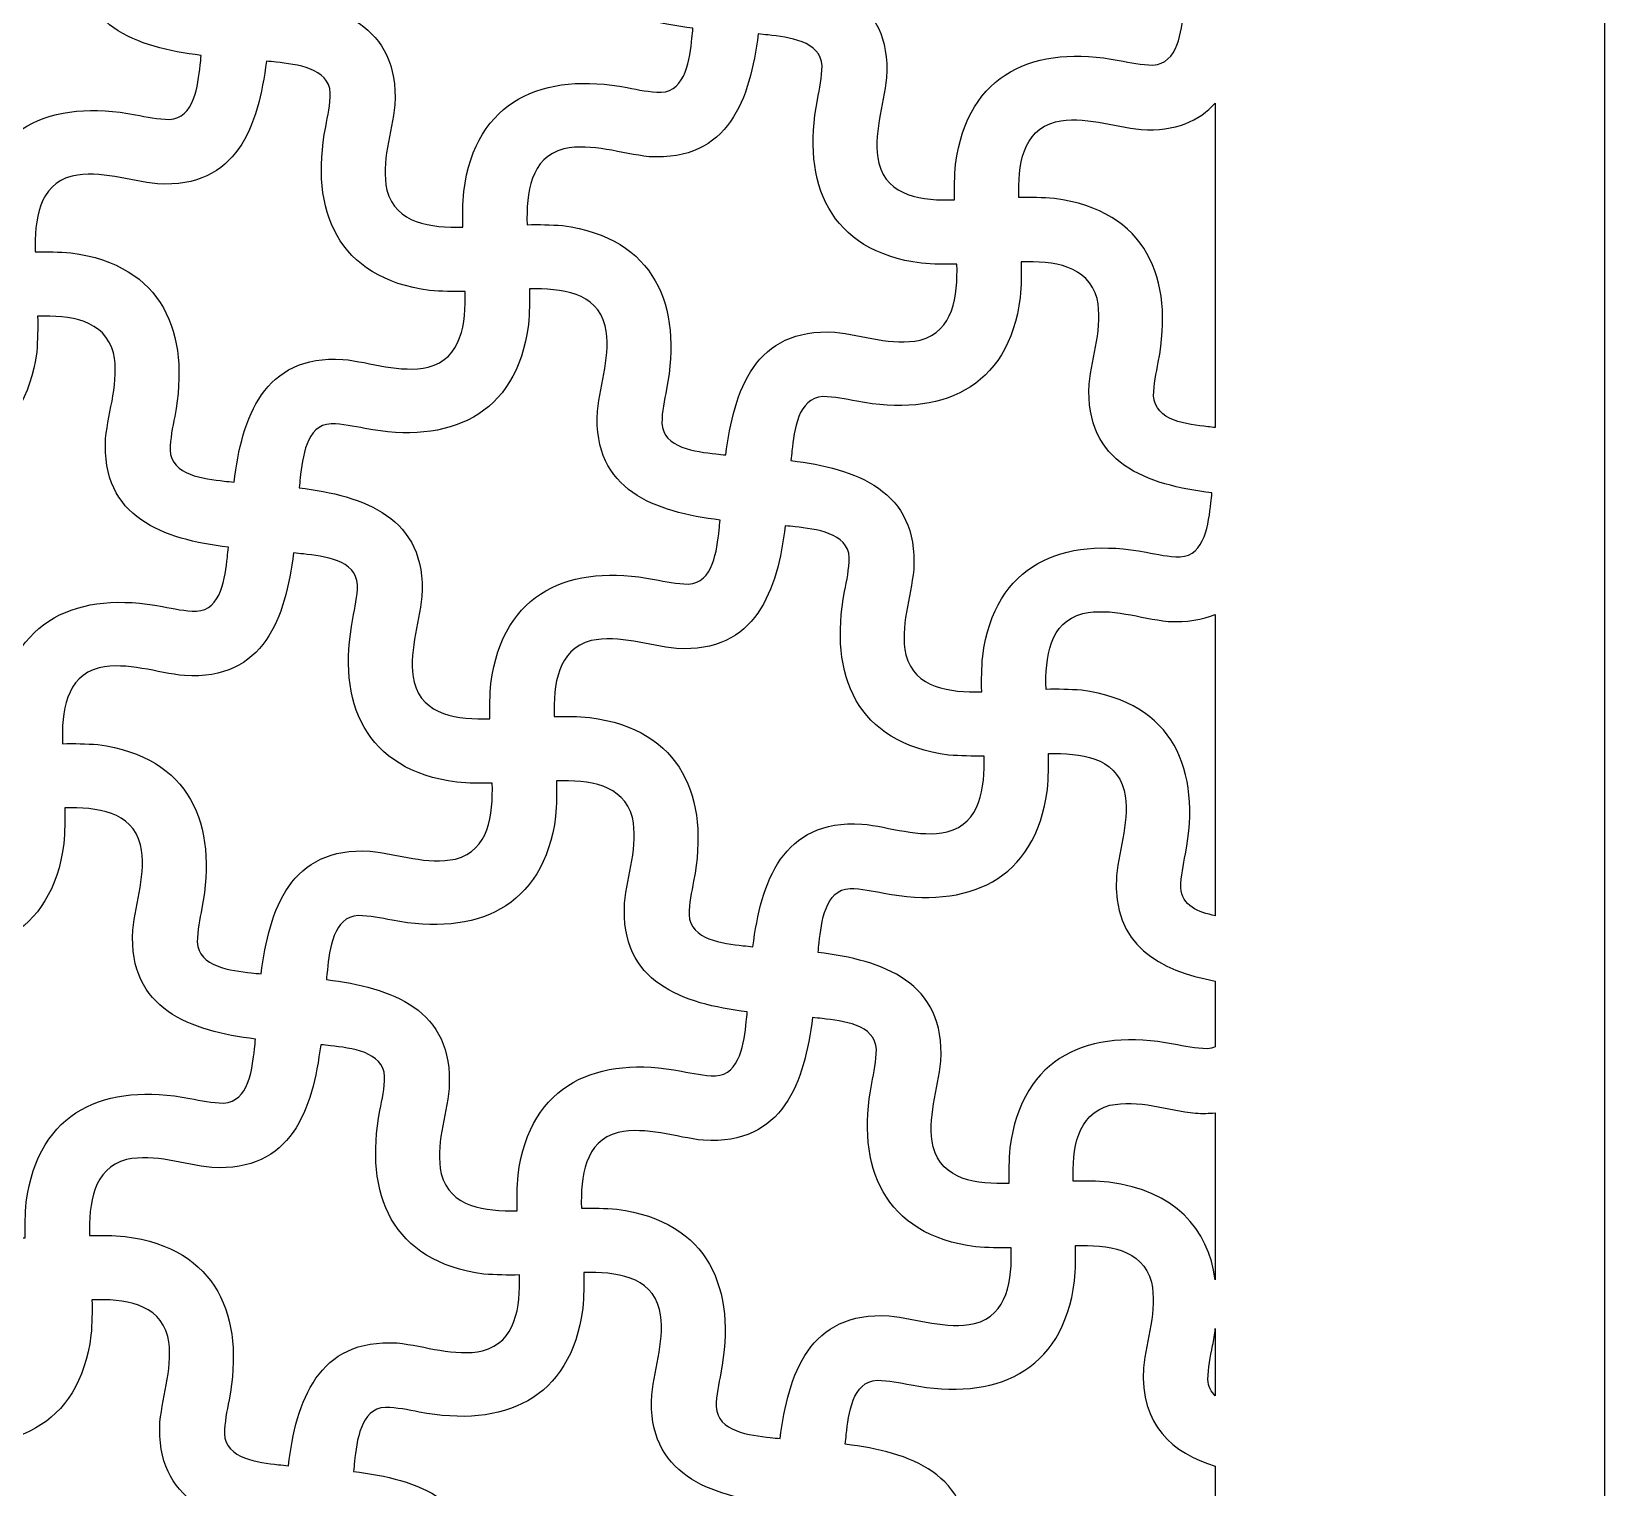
# Model space of a CAD drawing. Header units: centimetres. Extents: x -9.1 to 8.1, y -13.8 to 13.3.
# Drawn here: x -5.282 to -1.698, y -4.064 to -0.747 of the extents above; entities that cross this region are included whole.
import ezdxf

# ---------------------------------------------------------------- set-up
doc = ezdxf.new("R2010")
doc.units = ezdxf.units.CM
doc.header["$MEASUREMENT"] = 0
doc.layers.add('layer 1', color=7, linetype='Continuous')

msp = doc.modelspace()

# ---------------------------------------------------------------- linework, layer by layer
at = {"layer": 'layer 1', "color": 177}
msp.add_open_spline([(-1.69795, 13.32705), (-4.16105, 13.32705), (-6.62414, 13.32705), (-9.08724, 13.32705), (-9.08724, 13.32705), (-9.08724, 5.09483), (-9.08724, -3.13739), (-9.08724, -11.36961), (-9.08724, -11.36961), (-9.08722, -11.36961), (-9.0872, -11.36961), (-9.08718, -11.36961), (-9.08718, -11.36961), (-9.08718, -12.16875), (-9.08718, -12.96789), (-9.08718, -13.76703), (-9.08718, -13.76703), (-8.79982, -13.76703), (-8.51246, -13.76703), (-8.2251, -13.76703), (-8.2251, -13.76703), (-8.2251, -13.64388), (-8.2251, -13.52072), (-8.2251, -13.39756), (-8.2251, -13.39756), (-7.92113, -13.39756), (-7.61716, -13.39756), (-7.3132, -13.39756), (-7.3132, -13.39756), (-7.3132, -13.15691), (-7.3132, -12.91625), (-7.3132, -12.67559), (-7.3132, -12.67559), (-7.19023, -12.67314), (-7.06725, -12.67069), (-6.94428, -12.66823), (-6.94428, -12.66823), (-6.92244, -12.7305), (-6.89383, -12.78451), (-6.84631, -12.83217), (-6.84631, -12.83217), (-6.79979, -12.87884), (-6.75171, -12.90769), (-6.69523, -12.92082), (-6.69523, -12.92082), (-6.62049, -12.9382), (-6.54156, -12.93063), (-6.48156, -12.87829), (-6.48156, -12.87829), (-6.4235, -12.82762), (-6.39, -12.74648), (-6.37796, -12.66908), (-6.37796, -12.66908), (-6.34361, -12.67255), (-6.31439, -12.67175), (-6.28683, -12.6678), (-6.28683, -12.6678), (-6.1493, -12.64812), (-6.08434, -12.5611), (-6.07273, -12.42988), (-6.07273, -12.42988), (-6.06989, -12.39772), (-6.07215, -12.36598), (-6.08236, -12.33803), (-6.08236, -12.33803), (-6.0802, -12.33857), (-6.07804, -12.33911), (-6.07588, -12.33965), (-6.07588, -12.33965), (-6.02735, -12.35643), (-5.97882, -12.37321), (-5.93029, -12.38999), (-5.93029, -12.38999), (-5.90117, -12.68736), (-5.67154, -12.91889), (-5.39256, -12.91889), (-5.39256, -12.91889), (-5.11359, -12.91889), (-4.88395, -12.68736), (-4.85483, -12.38999), (-4.85483, -12.38999), (-4.8063, -12.37321), (-4.75777, -12.35643), (-4.70924, -12.33965), (-4.70924, -12.33965), (-4.70708, -12.33911), (-4.70492, -12.33857), (-4.70276, -12.33803), (-4.70276, -12.33803), (-4.71298, -12.36598), (-4.71524, -12.39772), (-4.71239, -12.42988), (-4.71239, -12.42988), (-4.70078, -12.5611), (-4.63583, -12.64812), (-4.4983, -12.6678), (-4.4983, -12.6678), (-4.47074, -12.67175), (-4.44152, -12.67255), (-4.40717, -12.66908), (-4.40717, -12.66908), (-4.39513, -12.74648), (-4.36163, -12.82762), (-4.30356, -12.87829), (-4.30356, -12.87829), (-4.24356, -12.93063), (-4.16463, -12.9382), (-4.0899, -12.92082), (-4.0899, -12.92082), (-4.03342, -12.90769), (-3.98534, -12.87884), (-3.93881, -12.83217), (-3.93881, -12.83217), (-3.8913, -12.78451), (-3.86269, -12.7305), (-3.84085, -12.66823), (-3.84085, -12.66823), (-3.71787, -12.67069), (-3.5949, -12.67314), (-3.47192, -12.67559), (-3.47192, -12.67559), (-3.47192, -12.91625), (-3.47192, -13.15691), (-3.47192, -13.39756), (-3.47192, -13.39756), (-3.16796, -13.39756), (-2.864, -13.39756), (-2.56003, -13.39756), (-2.56003, -13.39756), (-2.56003, -13.52072), (-2.56003, -13.64388), (-2.56003, -13.76703), (-2.56003, -13.76703), (-2.27267, -13.76703), (-1.98531, -13.76703), (-1.69795, -13.76703), (-1.69795, -13.76703), (-1.69795, -12.96789), (-1.69795, -12.16875), (-1.69795, -11.36961), (-1.69795, -11.36961), (-1.69795, -3.13739), (-1.69795, 5.09483), (-1.69795, 13.32705)], degree=3, knots=[0, 0, 0, 0, 0.027027, 0.027027, 0.027027, 0.027027, 0.0540541, 0.0540541, 0.0540541, 0.0540541, 0.0810811, 0.0810811, 0.0810811, 0.0810811, 0.1081081, 0.1081081, 0.1081081, 0.1081081, 0.1351351, 0.1351351, 0.1351351, 0.1351351, 0.1621622, 0.1621622, 0.1621622, 0.1621622, 0.1891892, 0.1891892, 0.1891892, 0.1891892, 0.2162162, 0.2162162, 0.2162162, 0.2162162, 0.2432432, 0.2432432, 0.2432432, 0.2432432, 0.2702703, 0.2702703, 0.2702703, 0.2702703, 0.2972973, 0.2972973, 0.2972973, 0.2972973, 0.3243243, 0.3243243, 0.3243243, 0.3243243, 0.3513514, 0.3513514, 0.3513514, 0.3513514, 0.3783784, 0.3783784, 0.3783784, 0.3783784, 0.4054054, 0.4054054, 0.4054054, 0.4054054, 0.4324324, 0.4324324, 0.4324324, 0.4324324, 0.4594595, 0.4594595, 0.4594595, 0.4594595, 0.4864865, 0.4864865, 0.4864865, 0.4864865, 0.5135135, 0.5135135, 0.5135135, 0.5135135, 0.5405405, 0.5405405, 0.5405405, 0.5405405, 0.5675676, 0.5675676, 0.5675676, 0.5675676, 0.5945946, 0.5945946, 0.5945946, 0.5945946, 0.6216216, 0.6216216, 0.6216216, 0.6216216, 0.6486486, 0.6486486, 0.6486486, 0.6486486, 0.6756757, 0.6756757, 0.6756757, 0.6756757, 0.7027027, 0.7027027, 0.7027027, 0.7027027, 0.7297297, 0.7297297, 0.7297297, 0.7297297, 0.7567568, 0.7567568, 0.7567568, 0.7567568, 0.7837838, 0.7837838, 0.7837838, 0.7837838, 0.8108108, 0.8108108, 0.8108108, 0.8108108, 0.8378378, 0.8378378, 0.8378378, 0.8378378, 0.8648649, 0.8648649, 0.8648649, 0.8648649, 0.8918919, 0.8918919, 0.8918919, 0.8918919, 0.9189189, 0.9189189, 0.9189189, 0.9189189, 0.9459459, 0.9459459, 0.9459459, 0.9459459, 1, 1, 1, 1], dxfattribs=at)
at = {"layer": 'layer 1', "color": 7}
for points, knots in [([(-3.08876, -0.15121), (-3.01588, -0.14952), (-2.93627, -0.15845), (-2.91599, -0.23506), (-2.91599, -0.23506), (-2.90184, -0.29956), (-2.92738, -0.36548), (-2.93383, -0.42969), (-2.93383, -0.42969), (-2.9447, -0.61102), (-2.80159, -0.65942), (-2.65428, -0.67769), (-2.65428, -0.67769), (-2.65497, -0.68528), (-2.65572, -0.69278), (-2.65655, -0.70017), (-2.65655, -0.70017), (-2.66187, -0.7459), (-2.66964, -0.82075), (-2.72695, -0.82344), (-2.72695, -0.82344), (-2.75299, -0.82314), (-2.77847, -0.81781), (-2.80395, -0.81286), (-2.80395, -0.81286), (-2.99399, -0.77623), (-3.14918, -0.83944), (-3.17658, -1.04961), (-3.17658, -1.04961), (-3.17892, -1.0767), (-3.1792, -1.10362), (-3.17876, -1.13057), (-3.17876, -1.13057), (-3.25164, -1.13226), (-3.33125, -1.12333), (-3.35153, -1.04672), (-3.35153, -1.04672), (-3.36568, -0.98222), (-3.34014, -0.91629), (-3.33369, -0.8521), (-3.33369, -0.8521), (-3.32282, -0.67074), (-3.46593, -0.62236), (-3.61325, -0.60409), (-3.61325, -0.60409), (-3.61255, -0.5965), (-3.6118, -0.589), (-3.61098, -0.58161), (-3.61098, -0.58161), (-3.60565, -0.53589), (-3.59788, -0.46102), (-3.54057, -0.45834), (-3.54057, -0.45834), (-3.51453, -0.45863), (-3.48906, -0.46397), (-3.46357, -0.46891), (-3.46357, -0.46891), (-3.27353, -0.50555), (-3.11834, -0.44233), (-3.09095, -0.23216), (-3.09095, -0.23216), (-3.08861, -0.20507), (-3.08831, -0.17816), (-3.08876, -0.15121)], [0, 0, 0, 0, 0.0588235, 0.0588235, 0.0588235, 0.0588235, 0.1176471, 0.1176471, 0.1176471, 0.1176471, 0.1764706, 0.1764706, 0.1764706, 0.1764706, 0.2352941, 0.2352941, 0.2352941, 0.2352941, 0.2941176, 0.2941176, 0.2941176, 0.2941176, 0.3529412, 0.3529412, 0.3529412, 0.3529412, 0.4117647, 0.4117647, 0.4117647, 0.4117647, 0.4705882, 0.4705882, 0.4705882, 0.4705882, 0.5294118, 0.5294118, 0.5294118, 0.5294118, 0.5882353, 0.5882353, 0.5882353, 0.5882353, 0.6470588, 0.6470588, 0.6470588, 0.6470588, 0.7058824, 0.7058824, 0.7058824, 0.7058824, 0.7647059, 0.7647059, 0.7647059, 0.7647059, 0.8235294, 0.8235294, 0.8235294, 0.8235294, 0.8823529, 0.8823529, 0.8823529, 0.8823529, 1, 1, 1, 1]), ([(-4.29916, -1.19245), (-4.37206, -1.19415), (-4.45166, -1.18521), (-4.47195, -1.10859), (-4.47195, -1.10859), (-4.4861, -1.04409), (-4.46055, -0.97816), (-4.4541, -0.91397), (-4.4541, -0.91397), (-4.44324, -0.73263), (-4.58634, -0.68423), (-4.73367, -0.66596), (-4.73367, -0.66596), (-4.73297, -0.65837), (-4.73222, -0.65087), (-4.7314, -0.64348), (-4.7314, -0.64348), (-4.72607, -0.59776), (-4.71829, -0.5229), (-4.66099, -0.52021), (-4.66099, -0.52021), (-4.63494, -0.5205), (-4.60947, -0.52585), (-4.58399, -0.53079), (-4.58399, -0.53079), (-4.39395, -0.56742), (-4.23876, -0.50422), (-4.21137, -0.29404), (-4.21137, -0.29404), (-4.20903, -0.26696), (-4.20873, -0.24004), (-4.20918, -0.2131), (-4.20918, -0.2131), (-4.13628, -0.21139), (-4.05669, -0.22032), (-4.0364, -0.29693), (-4.0364, -0.29693), (-4.02225, -0.36144), (-4.0478, -0.42737), (-4.05426, -0.49156), (-4.05426, -0.49156), (-4.06512, -0.6729), (-3.92201, -0.7213), (-3.7747, -0.73958), (-3.7747, -0.73958), (-3.77538, -0.74716), (-3.77614, -0.75466), (-3.77696, -0.76205), (-3.77696, -0.76205), (-3.78228, -0.80777), (-3.79006, -0.88264), (-3.84736, -0.88532), (-3.84736, -0.88532), (-3.87341, -0.88503), (-3.89888, -0.87968), (-3.92436, -0.87474), (-3.92436, -0.87474), (-4.11441, -0.83811), (-4.2696, -0.90131), (-4.29698, -1.11149), (-4.29698, -1.11149), (-4.29933, -1.13857), (-4.29961, -1.1655), (-4.29916, -1.19245)], [0, 0, 0, 0, 0.0588235, 0.0588235, 0.0588235, 0.0588235, 0.1176471, 0.1176471, 0.1176471, 0.1176471, 0.1764706, 0.1764706, 0.1764706, 0.1764706, 0.2352941, 0.2352941, 0.2352941, 0.2352941, 0.2941176, 0.2941176, 0.2941176, 0.2941176, 0.3529412, 0.3529412, 0.3529412, 0.3529412, 0.4117647, 0.4117647, 0.4117647, 0.4117647, 0.4705882, 0.4705882, 0.4705882, 0.4705882, 0.5294118, 0.5294118, 0.5294118, 0.5294118, 0.5882353, 0.5882353, 0.5882353, 0.5882353, 0.6470588, 0.6470588, 0.6470588, 0.6470588, 0.7058824, 0.7058824, 0.7058824, 0.7058824, 0.7647059, 0.7647059, 0.7647059, 0.7647059, 0.8235294, 0.8235294, 0.8235294, 0.8235294, 0.8823529, 0.8823529, 0.8823529, 0.8823529, 1, 1, 1, 1]), ([(-5.41958, -1.25432), (-5.49247, -1.25602), (-5.57208, -1.24708), (-5.59237, -1.17047), (-5.59237, -1.17047), (-5.60652, -1.10597), (-5.58097, -1.04003), (-5.57452, -0.97584), (-5.57452, -0.97584), (-5.56365, -0.7945), (-5.70676, -0.74612), (-5.85409, -0.72783), (-5.85409, -0.72783), (-5.85338, -0.72025), (-5.85263, -0.71275), (-5.85181, -0.70536), (-5.85181, -0.70536), (-5.84648, -0.65962), (-5.83871, -0.58478), (-5.78141, -0.58209), (-5.78141, -0.58209), (-5.75536, -0.58239), (-5.72989, -0.58772), (-5.7044, -0.59267), (-5.7044, -0.59267), (-5.51435, -0.6293), (-5.35917, -0.56609), (-5.33178, -0.35592), (-5.33178, -0.35592), (-5.32944, -0.32883), (-5.32914, -0.30192), (-5.32959, -0.27497), (-5.32959, -0.27497), (-5.2567, -0.27327), (-5.17711, -0.2822), (-5.15682, -0.35881), (-5.15682, -0.35881), (-5.14267, -0.42331), (-5.16821, -0.48924), (-5.17466, -0.55343), (-5.17466, -0.55343), (-5.18553, -0.73478), (-5.04243, -0.78317), (-4.8951, -0.80144), (-4.8951, -0.80144), (-4.8958, -0.80904), (-4.89655, -0.81654), (-4.89738, -0.82392), (-4.89738, -0.82392), (-4.9027, -0.86965), (-4.91048, -0.94451), (-4.96778, -0.94719), (-4.96778, -0.94719), (-4.99383, -0.9469), (-5.0193, -0.94156), (-5.04478, -0.93662), (-5.04478, -0.93662), (-5.23482, -0.89999), (-5.39001, -0.96318), (-5.4174, -1.17337), (-5.4174, -1.17337), (-5.41974, -1.20046), (-5.42003, -1.22737), (-5.41958, -1.25432)], [0, 0, 0, 0, 0.0588235, 0.0588235, 0.0588235, 0.0588235, 0.1176471, 0.1176471, 0.1176471, 0.1176471, 0.1764706, 0.1764706, 0.1764706, 0.1764706, 0.2352941, 0.2352941, 0.2352941, 0.2352941, 0.2941176, 0.2941176, 0.2941176, 0.2941176, 0.3529412, 0.3529412, 0.3529412, 0.3529412, 0.4117647, 0.4117647, 0.4117647, 0.4117647, 0.4705882, 0.4705882, 0.4705882, 0.4705882, 0.5294118, 0.5294118, 0.5294118, 0.5294118, 0.5882353, 0.5882353, 0.5882353, 0.5882353, 0.6470588, 0.6470588, 0.6470588, 0.6470588, 0.7058824, 0.7058824, 0.7058824, 0.7058824, 0.7647059, 0.7647059, 0.7647059, 0.7647059, 0.8235294, 0.8235294, 0.8235294, 0.8235294, 0.8823529, 0.8823529, 0.8823529, 0.8823529, 1, 1, 1, 1]), ([(-3.69984, -1.71152), (-3.70742, -1.71083), (-3.71493, -1.71008), (-3.72231, -1.70925), (-3.72231, -1.70925), (-3.76803, -1.70393), (-3.84289, -1.69615), (-3.84559, -1.63885), (-3.84559, -1.63885), (-3.8453, -1.6128), (-3.83995, -1.58733), (-3.835, -1.56185), (-3.835, -1.56185), (-3.79838, -1.37181), (-3.86158, -1.21661), (-4.07175, -1.18923), (-4.07175, -1.18923), (-4.09885, -1.18687), (-4.12576, -1.1866), (-4.1527, -1.18705), (-4.1527, -1.18705), (-4.1544, -1.11415), (-4.14547, -1.03455), (-4.06886, -1.01426), (-4.06886, -1.01426), (-4.00436, -1.0001), (-3.93843, -1.02566), (-3.87424, -1.03211), (-3.87424, -1.03211), (-3.6929, -1.04298), (-3.6445, -0.89987), (-3.62623, -0.75254), (-3.62623, -0.75254), (-3.61864, -0.75324), (-3.61114, -0.75399), (-3.60375, -0.75482), (-3.60375, -0.75482), (-3.55802, -0.76014), (-3.48317, -0.76792), (-3.48047, -0.82522), (-3.48047, -0.82522), (-3.48077, -0.85127), (-3.48611, -0.87674), (-3.49106, -0.90222), (-3.49106, -0.90222), (-3.52769, -1.09227), (-3.46449, -1.24746), (-3.25431, -1.27484), (-3.25431, -1.27484), (-3.22721, -1.27719), (-3.20031, -1.27749), (-3.17335, -1.27704), (-3.17335, -1.27704), (-3.17166, -1.34992), (-3.18059, -1.42952), (-3.2572, -1.44981), (-3.2572, -1.44981), (-3.32171, -1.46396), (-3.38764, -1.43841), (-3.45183, -1.43196), (-3.45183, -1.43196), (-3.63318, -1.42109), (-3.68155, -1.5642), (-3.69984, -1.71152)], [0, 0, 0, 0, 0.0588235, 0.0588235, 0.0588235, 0.0588235, 0.1176471, 0.1176471, 0.1176471, 0.1176471, 0.1764706, 0.1764706, 0.1764706, 0.1764706, 0.2352941, 0.2352941, 0.2352941, 0.2352941, 0.2941176, 0.2941176, 0.2941176, 0.2941176, 0.3529412, 0.3529412, 0.3529412, 0.3529412, 0.4117647, 0.4117647, 0.4117647, 0.4117647, 0.4705882, 0.4705882, 0.4705882, 0.4705882, 0.5294118, 0.5294118, 0.5294118, 0.5294118, 0.5882353, 0.5882353, 0.5882353, 0.5882353, 0.6470588, 0.6470588, 0.6470588, 0.6470588, 0.7058824, 0.7058824, 0.7058824, 0.7058824, 0.7647059, 0.7647059, 0.7647059, 0.7647059, 0.8235294, 0.8235294, 0.8235294, 0.8235294, 0.8823529, 0.8823529, 0.8823529, 0.8823529, 1, 1, 1, 1]), ([(-5.27312, -1.24892), (-5.27482, -1.17603), (-5.26589, -1.09642), (-5.18928, -1.07614), (-5.18928, -1.07614), (-5.12477, -1.06197), (-5.05884, -1.08753), (-4.99464, -1.09399), (-4.99464, -1.09399), (-4.81331, -1.10485), (-4.76491, -0.96174), (-4.74664, -0.81442), (-4.74664, -0.81442), (-4.73906, -0.81512), (-4.73155, -0.81587), (-4.72417, -0.81669), (-4.72417, -0.81669), (-4.67843, -0.82202), (-4.60357, -0.82979), (-4.60088, -0.8871), (-4.60088, -0.8871), (-4.60118, -0.91314), (-4.60653, -0.93861), (-4.61146, -0.9641), (-4.61146, -0.9641), (-4.6481, -1.15415), (-4.5849, -1.30933), (-4.37472, -1.33672), (-4.37472, -1.33672), (-4.34764, -1.33906), (-4.32073, -1.33936), (-4.29377, -1.33891), (-4.29377, -1.33891), (-4.29206, -1.4118), (-4.301, -1.4914), (-4.37762, -1.51168), (-4.37762, -1.51168), (-4.44212, -1.52583), (-4.50804, -1.50029), (-4.57224, -1.49383), (-4.57224, -1.49383), (-4.75358, -1.48297), (-4.80197, -1.62608), (-4.82025, -1.7734), (-4.82025, -1.7734), (-4.82784, -1.7727), (-4.83534, -1.77195), (-4.84273, -1.77112), (-4.84273, -1.77112), (-4.88845, -1.7658), (-4.96331, -1.75803), (-4.966, -1.70072), (-4.966, -1.70072), (-4.96571, -1.67468), (-4.96037, -1.6492), (-4.95542, -1.62372), (-4.95542, -1.62372), (-4.91879, -1.43368), (-4.98199, -1.27849), (-5.19217, -1.2511), (-5.19217, -1.2511), (-5.21926, -1.24876), (-5.24617, -1.24846), (-5.27312, -1.24892)], [0, 0, 0, 0, 0.0588235, 0.0588235, 0.0588235, 0.0588235, 0.1176471, 0.1176471, 0.1176471, 0.1176471, 0.1764706, 0.1764706, 0.1764706, 0.1764706, 0.2352941, 0.2352941, 0.2352941, 0.2352941, 0.2941176, 0.2941176, 0.2941176, 0.2941176, 0.3529412, 0.3529412, 0.3529412, 0.3529412, 0.4117647, 0.4117647, 0.4117647, 0.4117647, 0.4705882, 0.4705882, 0.4705882, 0.4705882, 0.5294118, 0.5294118, 0.5294118, 0.5294118, 0.5882353, 0.5882353, 0.5882353, 0.5882353, 0.6470588, 0.6470588, 0.6470588, 0.6470588, 0.7058824, 0.7058824, 0.7058824, 0.7058824, 0.7647059, 0.7647059, 0.7647059, 0.7647059, 0.8235294, 0.8235294, 0.8235294, 0.8235294, 0.8823529, 0.8823529, 0.8823529, 0.8823529, 1, 1, 1, 1]), ([(-2.58469, -1.64915), (-2.58469, -1.40272), (-2.58469, -1.15631), (-2.58469, -0.90987), (-2.58469, -0.90987), (-2.62171, -0.95075), (-2.67529, -0.97494), (-2.75382, -0.97023), (-2.75382, -0.97023), (-2.81802, -0.96378), (-2.88394, -0.93823), (-2.94845, -0.95238), (-2.94845, -0.95238), (-3.02506, -0.97268), (-3.03399, -1.05228), (-3.0323, -1.12516), (-3.0323, -1.12516), (-3.00535, -1.12471), (-2.97844, -1.125), (-2.95135, -1.12734), (-2.95135, -1.12734), (-2.74116, -1.15474), (-2.67796, -1.30992), (-2.71459, -1.49996), (-2.71459, -1.49996), (-2.71955, -1.52546), (-2.72488, -1.55093), (-2.72518, -1.57697), (-2.72518, -1.57697), (-2.72249, -1.63428), (-2.64763, -1.64205), (-2.6019, -1.64738), (-2.6019, -1.64738), (-2.59623, -1.648), (-2.59049, -1.64859), (-2.58469, -1.64915)], [0, 0, 0, 0, 0.1, 0.1, 0.1, 0.1, 0.2, 0.2, 0.2, 0.2, 0.3, 0.3, 0.3, 0.3, 0.4, 0.4, 0.4, 0.4, 0.5, 0.5, 0.5, 0.5, 0.6, 0.6, 0.6, 0.6, 0.7, 0.7, 0.7, 0.7, 0.8, 0.8, 0.8, 0.8, 1, 1, 1, 1]), ([(-3.02689, -1.27163), (-2.95401, -1.26994), (-2.8744, -1.27886), (-2.85411, -1.35546), (-2.85411, -1.35546), (-2.83996, -1.41998), (-2.86551, -1.4859), (-2.87197, -1.55009), (-2.87197, -1.55009), (-2.88283, -1.73144), (-2.73972, -1.77983), (-2.59239, -1.79811), (-2.59239, -1.79811), (-2.59309, -1.8057), (-2.59385, -1.8132), (-2.59467, -1.82058), (-2.59467, -1.82058), (-2.59999, -1.86631), (-2.60778, -1.94117), (-2.66507, -1.94386), (-2.66507, -1.94386), (-2.69112, -1.94356), (-2.71659, -1.93822), (-2.74207, -1.93328), (-2.74207, -1.93328), (-2.93213, -1.89665), (-3.08731, -1.95985), (-3.1147, -2.17003), (-3.1147, -2.17003), (-3.11704, -2.19713), (-3.11734, -2.22404), (-3.11687, -2.25099), (-3.11687, -2.25099), (-3.18977, -2.25268), (-3.26937, -2.24374), (-3.28966, -2.16714), (-3.28966, -2.16714), (-3.30381, -2.10263), (-3.27826, -2.0367), (-3.2718, -1.97251), (-3.2718, -1.97251), (-3.26095, -1.79116), (-3.40405, -1.74277), (-3.55138, -1.72449), (-3.55138, -1.72449), (-3.55068, -1.7169), (-3.54993, -1.70941), (-3.5491, -1.70202), (-3.5491, -1.70202), (-3.54378, -1.65631), (-3.536, -1.58145), (-3.4787, -1.57874), (-3.4787, -1.57874), (-3.45265, -1.57904), (-3.42717, -1.58439), (-3.4017, -1.58933), (-3.4017, -1.58933), (-3.21164, -1.62596), (-3.05647, -1.56276), (-3.02908, -1.35257), (-3.02908, -1.35257), (-3.02674, -1.32549), (-3.02644, -1.29857), (-3.02689, -1.27163)], [0, 0, 0, 0, 0.0588235, 0.0588235, 0.0588235, 0.0588235, 0.1176471, 0.1176471, 0.1176471, 0.1176471, 0.1764706, 0.1764706, 0.1764706, 0.1764706, 0.2352941, 0.2352941, 0.2352941, 0.2352941, 0.2941176, 0.2941176, 0.2941176, 0.2941176, 0.3529412, 0.3529412, 0.3529412, 0.3529412, 0.4117647, 0.4117647, 0.4117647, 0.4117647, 0.4705882, 0.4705882, 0.4705882, 0.4705882, 0.5294118, 0.5294118, 0.5294118, 0.5294118, 0.5882353, 0.5882353, 0.5882353, 0.5882353, 0.6470588, 0.6470588, 0.6470588, 0.6470588, 0.7058824, 0.7058824, 0.7058824, 0.7058824, 0.7647059, 0.7647059, 0.7647059, 0.7647059, 0.8235294, 0.8235294, 0.8235294, 0.8235294, 0.8823529, 0.8823529, 0.8823529, 0.8823529, 1, 1, 1, 1]), ([(-4.1473, -1.33351), (-4.07441, -1.33181), (-3.99482, -1.34074), (-3.97453, -1.41735), (-3.97453, -1.41735), (-3.96038, -1.48185), (-3.98591, -1.54778), (-3.99239, -1.61198), (-3.99239, -1.61198), (-4.00324, -1.79331), (-3.86014, -1.8417), (-3.71281, -1.85998), (-3.71281, -1.85998), (-3.71351, -1.86757), (-3.71426, -1.87507), (-3.71509, -1.88246), (-3.71509, -1.88246), (-3.72041, -1.92819), (-3.72819, -2.00304), (-3.78549, -2.00573), (-3.78549, -2.00573), (-3.81154, -2.00543), (-3.83701, -2.0001), (-3.86249, -1.99515), (-3.86249, -1.99515), (-4.05253, -1.95852), (-4.20772, -2.02173), (-4.23511, -2.2319), (-4.23511, -2.2319), (-4.23745, -2.25899), (-4.23774, -2.2859), (-4.23729, -2.31286), (-4.23729, -2.31286), (-4.31018, -2.31455), (-4.38979, -2.30562), (-4.41008, -2.22901), (-4.41008, -2.22901), (-4.42423, -2.16451), (-4.39868, -2.09859), (-4.39222, -2.03439), (-4.39222, -2.03439), (-4.38136, -1.85303), (-4.52447, -1.80465), (-4.6718, -1.78638), (-4.6718, -1.78638), (-4.6711, -1.77879), (-4.67034, -1.77129), (-4.66952, -1.7639), (-4.66952, -1.7639), (-4.6642, -1.71817), (-4.65642, -1.64331), (-4.59912, -1.64063), (-4.59912, -1.64063), (-4.57307, -1.64091), (-4.5476, -1.64626), (-4.52211, -1.6512), (-4.52211, -1.6512), (-4.33207, -1.68784), (-4.17688, -1.62464), (-4.14949, -1.41446), (-4.14949, -1.41446), (-4.14715, -1.38736), (-4.14685, -1.36046), (-4.1473, -1.33351)], [0, 0, 0, 0, 0.0588235, 0.0588235, 0.0588235, 0.0588235, 0.1176471, 0.1176471, 0.1176471, 0.1176471, 0.1764706, 0.1764706, 0.1764706, 0.1764706, 0.2352941, 0.2352941, 0.2352941, 0.2352941, 0.2941176, 0.2941176, 0.2941176, 0.2941176, 0.3529412, 0.3529412, 0.3529412, 0.3529412, 0.4117647, 0.4117647, 0.4117647, 0.4117647, 0.4705882, 0.4705882, 0.4705882, 0.4705882, 0.5294118, 0.5294118, 0.5294118, 0.5294118, 0.5882353, 0.5882353, 0.5882353, 0.5882353, 0.6470588, 0.6470588, 0.6470588, 0.6470588, 0.7058824, 0.7058824, 0.7058824, 0.7058824, 0.7647059, 0.7647059, 0.7647059, 0.7647059, 0.8235294, 0.8235294, 0.8235294, 0.8235294, 0.8823529, 0.8823529, 0.8823529, 0.8823529, 1, 1, 1, 1]), ([(-5.35771, -2.37474), (-5.4306, -2.37644), (-5.5102, -2.3675), (-5.53049, -2.29088), (-5.53049, -2.29088), (-5.54464, -2.22638), (-5.5191, -2.16045), (-5.51263, -2.09626), (-5.51263, -2.09626), (-5.50178, -1.91492), (-5.64488, -1.86652), (-5.79221, -1.84825), (-5.79221, -1.84825), (-5.79151, -1.84066), (-5.79076, -1.83316), (-5.78993, -1.82577), (-5.78993, -1.82577), (-5.78461, -1.78005), (-5.77682, -1.70519), (-5.71953, -1.7025), (-5.71953, -1.7025), (-5.69348, -1.7028), (-5.66801, -1.70814), (-5.64253, -1.71308), (-5.64253, -1.71308), (-5.45248, -1.74971), (-5.2973, -1.68651), (-5.26991, -1.47633), (-5.26991, -1.47633), (-5.26756, -1.44925), (-5.26727, -1.42233), (-5.26772, -1.39537), (-5.26772, -1.39537), (-5.19483, -1.39367), (-5.11523, -1.40261), (-5.09495, -1.47922), (-5.09495, -1.47922), (-5.08079, -1.54373), (-5.10634, -1.60965), (-5.11279, -1.67385), (-5.11279, -1.67385), (-5.12366, -1.8552), (-4.98055, -1.90359), (-4.83322, -1.92187), (-4.83322, -1.92187), (-4.83393, -1.92945), (-4.83468, -1.93695), (-4.8355, -1.94434), (-4.8355, -1.94434), (-4.84083, -1.99007), (-4.8486, -2.06492), (-4.90591, -2.06761), (-4.90591, -2.06761), (-4.93195, -2.06732), (-4.95742, -2.06197), (-4.98291, -2.05704), (-4.98291, -2.05704), (-5.17295, -2.0204), (-5.32814, -2.0836), (-5.35553, -2.29378), (-5.35553, -2.29378), (-5.35787, -2.32088), (-5.35816, -2.34779), (-5.35771, -2.37474)], [0, 0, 0, 0, 0.0588235, 0.0588235, 0.0588235, 0.0588235, 0.1176471, 0.1176471, 0.1176471, 0.1176471, 0.1764706, 0.1764706, 0.1764706, 0.1764706, 0.2352941, 0.2352941, 0.2352941, 0.2352941, 0.2941176, 0.2941176, 0.2941176, 0.2941176, 0.3529412, 0.3529412, 0.3529412, 0.3529412, 0.4117647, 0.4117647, 0.4117647, 0.4117647, 0.4705882, 0.4705882, 0.4705882, 0.4705882, 0.5294118, 0.5294118, 0.5294118, 0.5294118, 0.5882353, 0.5882353, 0.5882353, 0.5882353, 0.6470588, 0.6470588, 0.6470588, 0.6470588, 0.7058824, 0.7058824, 0.7058824, 0.7058824, 0.7647059, 0.7647059, 0.7647059, 0.7647059, 0.8235294, 0.8235294, 0.8235294, 0.8235294, 0.8823529, 0.8823529, 0.8823529, 0.8823529, 1, 1, 1, 1]), ([(-3.11148, -2.39745), (-3.10977, -2.47033), (-3.11872, -2.54993), (-3.19533, -2.57022), (-3.19533, -2.57022), (-3.25983, -2.58437), (-3.32576, -2.55883), (-3.38995, -2.55237), (-3.38995, -2.55237), (-3.57129, -2.54151), (-3.61968, -2.68462), (-3.63796, -2.83193), (-3.63796, -2.83193), (-3.64555, -2.83124), (-3.65305, -2.83049), (-3.66044, -2.82967), (-3.66044, -2.82967), (-3.70616, -2.82434), (-3.78102, -2.81655), (-3.78371, -2.75926), (-3.78371, -2.75926), (-3.78341, -2.73322), (-3.77808, -2.70775), (-3.77313, -2.68226), (-3.77313, -2.68226), (-3.7365, -2.49222), (-3.7997, -2.33703), (-4.00988, -2.30963), (-4.00988, -2.30963), (-4.03697, -2.30729), (-4.06388, -2.307), (-4.09083, -2.30746), (-4.09083, -2.30746), (-4.09253, -2.23457), (-4.0836, -2.15496), (-4.00699, -2.13467), (-4.00699, -2.13467), (-3.94248, -2.12053), (-3.87655, -2.14607), (-3.81236, -2.15252), (-3.81236, -2.15252), (-3.63101, -2.16339), (-3.58262, -2.02028), (-3.56434, -1.87296), (-3.56434, -1.87296), (-3.55677, -1.87366), (-3.54926, -1.87441), (-3.54188, -1.87524), (-3.54188, -1.87524), (-3.49614, -1.88055), (-3.42128, -1.88834), (-3.4186, -1.94564), (-3.4186, -1.94564), (-3.41889, -1.97169), (-3.42423, -1.99716), (-3.42917, -2.02264), (-3.42917, -2.02264), (-3.4658, -2.21268), (-3.40261, -2.36787), (-3.19244, -2.39526), (-3.19244, -2.39526), (-3.16534, -2.3976), (-3.13843, -2.3979), (-3.11148, -2.39745)], [0, 0, 0, 0, 0.0588235, 0.0588235, 0.0588235, 0.0588235, 0.1176471, 0.1176471, 0.1176471, 0.1176471, 0.1764706, 0.1764706, 0.1764706, 0.1764706, 0.2352941, 0.2352941, 0.2352941, 0.2352941, 0.2941176, 0.2941176, 0.2941176, 0.2941176, 0.3529412, 0.3529412, 0.3529412, 0.3529412, 0.4117647, 0.4117647, 0.4117647, 0.4117647, 0.4705882, 0.4705882, 0.4705882, 0.4705882, 0.5294118, 0.5294118, 0.5294118, 0.5294118, 0.5882353, 0.5882353, 0.5882353, 0.5882353, 0.6470588, 0.6470588, 0.6470588, 0.6470588, 0.7058824, 0.7058824, 0.7058824, 0.7058824, 0.7647059, 0.7647059, 0.7647059, 0.7647059, 0.8235294, 0.8235294, 0.8235294, 0.8235294, 0.8823529, 0.8823529, 0.8823529, 0.8823529, 1, 1, 1, 1]), ([(-4.23188, -2.45932), (-4.23019, -2.53222), (-4.23913, -2.61181), (-4.31574, -2.6321), (-4.31574, -2.6321), (-4.38025, -2.64625), (-4.44618, -2.6207), (-4.51037, -2.61424), (-4.51037, -2.61424), (-4.69171, -2.60338), (-4.74011, -2.74649), (-4.75838, -2.89382), (-4.75838, -2.89382), (-4.76597, -2.89312), (-4.77347, -2.89237), (-4.78086, -2.89154), (-4.78086, -2.89154), (-4.82659, -2.88622), (-4.90143, -2.87844), (-4.90413, -2.82114), (-4.90413, -2.82114), (-4.90383, -2.79509), (-4.89849, -2.76961), (-4.89355, -2.74414), (-4.89355, -2.74414), (-4.85692, -2.55408), (-4.92012, -2.39889), (-5.1303, -2.37152), (-5.1303, -2.37152), (-5.15738, -2.36918), (-5.18429, -2.36887), (-5.21125, -2.36934), (-5.21125, -2.36934), (-5.21295, -2.29644), (-5.20402, -2.21684), (-5.1274, -2.19655), (-5.1274, -2.19655), (-5.0629, -2.18239), (-4.99698, -2.20795), (-4.93278, -2.2144), (-4.93278, -2.2144), (-4.75143, -2.22527), (-4.70304, -2.08216), (-4.68476, -1.93483), (-4.68476, -1.93483), (-4.67717, -1.93553), (-4.66968, -1.93628), (-4.66229, -1.93711), (-4.66229, -1.93711), (-4.61656, -1.94243), (-4.5417, -1.95021), (-4.53902, -2.00751), (-4.53902, -2.00751), (-4.53931, -2.03356), (-4.54466, -2.05903), (-4.54959, -2.08451), (-4.54959, -2.08451), (-4.58623, -2.27455), (-4.52302, -2.42975), (-4.31284, -2.45713), (-4.31284, -2.45713), (-4.28575, -2.45948), (-4.25884, -2.45978), (-4.23188, -2.45932)], [0, 0, 0, 0, 0.0588235, 0.0588235, 0.0588235, 0.0588235, 0.1176471, 0.1176471, 0.1176471, 0.1176471, 0.1764706, 0.1764706, 0.1764706, 0.1764706, 0.2352941, 0.2352941, 0.2352941, 0.2352941, 0.2941176, 0.2941176, 0.2941176, 0.2941176, 0.3529412, 0.3529412, 0.3529412, 0.3529412, 0.4117647, 0.4117647, 0.4117647, 0.4117647, 0.4705882, 0.4705882, 0.4705882, 0.4705882, 0.5294118, 0.5294118, 0.5294118, 0.5294118, 0.5882353, 0.5882353, 0.5882353, 0.5882353, 0.6470588, 0.6470588, 0.6470588, 0.6470588, 0.7058824, 0.7058824, 0.7058824, 0.7058824, 0.7647059, 0.7647059, 0.7647059, 0.7647059, 0.8235294, 0.8235294, 0.8235294, 0.8235294, 0.8823529, 0.8823529, 0.8823529, 0.8823529, 1, 1, 1, 1]), ([(-2.58469, -2.76138), (-2.58469, -2.53248), (-2.58469, -2.30359), (-2.58469, -2.0747), (-2.58469, -2.0747), (-2.61398, -2.08723), (-2.64928, -2.0932), (-2.69195, -2.09065), (-2.69195, -2.09065), (-2.75614, -2.0842), (-2.82207, -2.05864), (-2.88657, -2.07279), (-2.88657, -2.07279), (-2.96319, -2.09309), (-2.97211, -2.17268), (-2.97042, -2.24559), (-2.97042, -2.24559), (-2.94346, -2.24513), (-2.91656, -2.24541), (-2.88947, -2.24776), (-2.88947, -2.24776), (-2.67929, -2.27516), (-2.61609, -2.43034), (-2.65271, -2.62039), (-2.65271, -2.62039), (-2.65766, -2.64586), (-2.66301, -2.67134), (-2.6633, -2.69738), (-2.6633, -2.69738), (-2.66139, -2.73806), (-2.6231, -2.75378), (-2.58469, -2.76138)], [0, 0, 0, 0, 0.1111111, 0.1111111, 0.1111111, 0.1111111, 0.2222222, 0.2222222, 0.2222222, 0.2222222, 0.3333333, 0.3333333, 0.3333333, 0.3333333, 0.4444444, 0.4444444, 0.4444444, 0.4444444, 0.5555556, 0.5555556, 0.5555556, 0.5555556, 0.6666667, 0.6666667, 0.6666667, 0.6666667, 0.7777778, 0.7777778, 0.7777778, 0.7777778, 1, 1, 1, 1]), ([(-2.58469, -3.06038), (-2.58469, -3.0103), (-2.58469, -2.96023), (-2.58469, -2.91016), (-2.58469, -2.91016), (-2.71088, -2.88624), (-2.8196, -2.82943), (-2.81008, -2.67052), (-2.81008, -2.67052), (-2.80364, -2.60631), (-2.77808, -2.54038), (-2.79224, -2.47588), (-2.79224, -2.47588), (-2.81253, -2.39928), (-2.89212, -2.39035), (-2.96501, -2.39204), (-2.96501, -2.39204), (-2.96456, -2.41899), (-2.96485, -2.4459), (-2.9672, -2.47299), (-2.9672, -2.47299), (-2.99459, -2.68318), (-3.14978, -2.74638), (-3.33983, -2.70975), (-3.33983, -2.70975), (-3.36531, -2.7048), (-3.39078, -2.69946), (-3.41683, -2.69916), (-3.41683, -2.69916), (-3.47413, -2.70185), (-3.48191, -2.77671), (-3.48723, -2.82244), (-3.48723, -2.82244), (-3.48805, -2.82983), (-3.48881, -2.83733), (-3.48951, -2.84492), (-3.48951, -2.84492), (-3.34218, -2.86319), (-3.19907, -2.91158), (-3.20994, -3.09293), (-3.20994, -3.09293), (-3.21639, -3.15712), (-3.24194, -3.22304), (-3.22779, -3.28755), (-3.22779, -3.28755), (-3.2075, -3.36415), (-3.12789, -3.37309), (-3.055, -3.3714), (-3.055, -3.3714), (-3.05546, -3.34444), (-3.05516, -3.31754), (-3.05282, -3.29045), (-3.05282, -3.29045), (-3.02543, -3.08027), (-2.87024, -3.01707), (-2.6802, -3.05369), (-2.6802, -3.05369), (-2.65472, -3.05864), (-2.62923, -3.06398), (-2.6032, -3.06428), (-2.6032, -3.06428), (-2.59635, -3.06395), (-2.5902, -3.06259), (-2.58469, -3.06038)], [0, 0, 0, 0, 0.0588235, 0.0588235, 0.0588235, 0.0588235, 0.1176471, 0.1176471, 0.1176471, 0.1176471, 0.1764706, 0.1764706, 0.1764706, 0.1764706, 0.2352941, 0.2352941, 0.2352941, 0.2352941, 0.2941176, 0.2941176, 0.2941176, 0.2941176, 0.3529412, 0.3529412, 0.3529412, 0.3529412, 0.4117647, 0.4117647, 0.4117647, 0.4117647, 0.4705882, 0.4705882, 0.4705882, 0.4705882, 0.5294118, 0.5294118, 0.5294118, 0.5294118, 0.5882353, 0.5882353, 0.5882353, 0.5882353, 0.6470588, 0.6470588, 0.6470588, 0.6470588, 0.7058824, 0.7058824, 0.7058824, 0.7058824, 0.7647059, 0.7647059, 0.7647059, 0.7647059, 0.8235294, 0.8235294, 0.8235294, 0.8235294, 0.8823529, 0.8823529, 0.8823529, 0.8823529, 1, 1, 1, 1]), ([(-4.08543, -2.45392), (-4.01255, -2.45222), (-3.93294, -2.46115), (-3.91264, -2.53777), (-3.91264, -2.53777), (-3.89849, -2.60227), (-3.92405, -2.6682), (-3.9305, -2.73239), (-3.9305, -2.73239), (-3.94136, -2.91373), (-3.79825, -2.96213), (-3.65094, -2.9804), (-3.65094, -2.9804), (-3.65162, -2.98799), (-3.65239, -2.99549), (-3.6532, -3.00288), (-3.6532, -3.00288), (-3.65852, -3.04861), (-3.66631, -3.12346), (-3.72362, -3.12615), (-3.72362, -3.12615), (-3.74966, -3.12585), (-3.77512, -3.12051), (-3.80062, -3.11557), (-3.80062, -3.11557), (-3.99066, -3.07894), (-4.14585, -3.14214), (-4.17324, -3.35232), (-4.17324, -3.35232), (-4.17558, -3.37942), (-4.17587, -3.40633), (-4.17543, -3.43328), (-4.17543, -3.43328), (-4.24831, -3.43497), (-4.32792, -3.42604), (-4.3482, -3.34943), (-4.3482, -3.34943), (-4.36235, -3.28492), (-4.33681, -3.21899), (-4.33034, -3.1548), (-4.33034, -3.1548), (-4.31949, -2.97345), (-4.4626, -2.92506), (-4.60991, -2.90679), (-4.60991, -2.90679), (-4.60922, -2.89919), (-4.60847, -2.8917), (-4.60764, -2.88431), (-4.60764, -2.88431), (-4.60232, -2.83859), (-4.59455, -2.76373), (-4.53724, -2.76104), (-4.53724, -2.76104), (-4.5112, -2.76133), (-4.48572, -2.76668), (-4.46024, -2.77162), (-4.46024, -2.77162), (-4.2702, -2.80825), (-4.11501, -2.74505), (-4.08761, -2.53486), (-4.08761, -2.53486), (-4.08527, -2.50777), (-4.08499, -2.48086), (-4.08543, -2.45392)], [0, 0, 0, 0, 0.0588235, 0.0588235, 0.0588235, 0.0588235, 0.1176471, 0.1176471, 0.1176471, 0.1176471, 0.1764706, 0.1764706, 0.1764706, 0.1764706, 0.2352941, 0.2352941, 0.2352941, 0.2352941, 0.2941176, 0.2941176, 0.2941176, 0.2941176, 0.3529412, 0.3529412, 0.3529412, 0.3529412, 0.4117647, 0.4117647, 0.4117647, 0.4117647, 0.4705882, 0.4705882, 0.4705882, 0.4705882, 0.5294118, 0.5294118, 0.5294118, 0.5294118, 0.5882353, 0.5882353, 0.5882353, 0.5882353, 0.6470588, 0.6470588, 0.6470588, 0.6470588, 0.7058824, 0.7058824, 0.7058824, 0.7058824, 0.7647059, 0.7647059, 0.7647059, 0.7647059, 0.8235294, 0.8235294, 0.8235294, 0.8235294, 0.8823529, 0.8823529, 0.8823529, 0.8823529, 1, 1, 1, 1]), ([(-5.29583, -3.49515), (-5.36873, -3.49685), (-5.44833, -3.48791), (-5.46862, -3.4113), (-5.46862, -3.4113), (-5.48277, -3.3468), (-5.45722, -3.28087), (-5.45076, -3.21667), (-5.45076, -3.21667), (-5.4399, -3.03534), (-5.58301, -2.98694), (-5.73033, -2.96867), (-5.73033, -2.96867), (-5.72964, -2.96108), (-5.72887, -2.95358), (-5.72806, -2.94619), (-5.72806, -2.94619), (-5.72274, -2.90046), (-5.71496, -2.8256), (-5.65766, -2.82292), (-5.65766, -2.82292), (-5.63161, -2.8232), (-5.60614, -2.82855), (-5.58064, -2.83349), (-5.58064, -2.83349), (-5.3906, -2.87011), (-5.23542, -2.80693), (-5.20802, -2.59675), (-5.20802, -2.59675), (-5.20568, -2.56965), (-5.20539, -2.54275), (-5.20584, -2.51579), (-5.20584, -2.51579), (-5.13295, -2.51409), (-5.05336, -2.52303), (-5.03306, -2.59964), (-5.03306, -2.59964), (-5.01891, -2.66414), (-5.04447, -2.73007), (-5.05092, -2.79426), (-5.05092, -2.79426), (-5.06179, -2.9756), (-4.91867, -3.024), (-4.77135, -3.04229), (-4.77135, -3.04229), (-4.77205, -3.04986), (-4.77279, -3.05736), (-4.77362, -3.06475), (-4.77362, -3.06475), (-4.77895, -3.11048), (-4.78673, -3.18533), (-4.84402, -3.18802), (-4.84402, -3.18802), (-4.87008, -3.18774), (-4.89555, -3.18239), (-4.92103, -3.17744), (-4.92103, -3.17744), (-5.11107, -3.14081), (-5.26627, -3.20401), (-5.29365, -3.41419), (-5.29365, -3.41419), (-5.29599, -3.44128), (-5.29628, -3.4682), (-5.29583, -3.49515)], [0, 0, 0, 0, 0.0588235, 0.0588235, 0.0588235, 0.0588235, 0.1176471, 0.1176471, 0.1176471, 0.1176471, 0.1764706, 0.1764706, 0.1764706, 0.1764706, 0.2352941, 0.2352941, 0.2352941, 0.2352941, 0.2941176, 0.2941176, 0.2941176, 0.2941176, 0.3529412, 0.3529412, 0.3529412, 0.3529412, 0.4117647, 0.4117647, 0.4117647, 0.4117647, 0.4705882, 0.4705882, 0.4705882, 0.4705882, 0.5294118, 0.5294118, 0.5294118, 0.5294118, 0.5882353, 0.5882353, 0.5882353, 0.5882353, 0.6470588, 0.6470588, 0.6470588, 0.6470588, 0.7058824, 0.7058824, 0.7058824, 0.7058824, 0.7647059, 0.7647059, 0.7647059, 0.7647059, 0.8235294, 0.8235294, 0.8235294, 0.8235294, 0.8823529, 0.8823529, 0.8823529, 0.8823529, 1, 1, 1, 1]), ([(-4.02897, -3.42787), (-4.03066, -3.35499), (-4.02171, -3.27538), (-3.9451, -3.25508), (-3.9451, -3.25508), (-3.88061, -3.24094), (-3.81468, -3.26649), (-3.75049, -3.27294), (-3.75049, -3.27294), (-3.56914, -3.28381), (-3.52075, -3.14069), (-3.50247, -2.99337), (-3.50247, -2.99337), (-3.49488, -2.99407), (-3.48739, -2.99481), (-3.48, -2.99564), (-3.48, -2.99564), (-3.43428, -3.00096), (-3.35942, -3.00875), (-3.35672, -3.06604), (-3.35672, -3.06604), (-3.35702, -3.0921), (-3.36237, -3.11757), (-3.36731, -3.14305), (-3.36731, -3.14305), (-3.40393, -3.3331), (-3.34074, -3.48829), (-3.13055, -3.51568), (-3.13055, -3.51568), (-3.10346, -3.51802), (-3.07655, -3.51832), (-3.0496, -3.51787), (-3.0496, -3.51787), (-3.04791, -3.59075), (-3.05684, -3.67035), (-3.13345, -3.69064), (-3.13345, -3.69064), (-3.19796, -3.70479), (-3.26389, -3.67924), (-3.32808, -3.6728), (-3.32808, -3.6728), (-3.50942, -3.66193), (-3.5578, -3.80503), (-3.57609, -3.95235), (-3.57609, -3.95235), (-3.58368, -3.95166), (-3.59118, -3.95091), (-3.59857, -3.95008), (-3.59857, -3.95008), (-3.64429, -3.94476), (-3.71915, -3.93698), (-3.72184, -3.87968), (-3.72184, -3.87968), (-3.72154, -3.85363), (-3.7162, -3.82816), (-3.71126, -3.80267), (-3.71126, -3.80267), (-3.67463, -3.61262), (-3.73783, -3.45745), (-3.94801, -3.43005), (-3.94801, -3.43005), (-3.97509, -3.4277), (-4.002, -3.42742), (-4.02897, -3.42787)], [0, 0, 0, 0, 0.0588235, 0.0588235, 0.0588235, 0.0588235, 0.1176471, 0.1176471, 0.1176471, 0.1176471, 0.1764706, 0.1764706, 0.1764706, 0.1764706, 0.2352941, 0.2352941, 0.2352941, 0.2352941, 0.2941176, 0.2941176, 0.2941176, 0.2941176, 0.3529412, 0.3529412, 0.3529412, 0.3529412, 0.4117647, 0.4117647, 0.4117647, 0.4117647, 0.4705882, 0.4705882, 0.4705882, 0.4705882, 0.5294118, 0.5294118, 0.5294118, 0.5294118, 0.5882353, 0.5882353, 0.5882353, 0.5882353, 0.6470588, 0.6470588, 0.6470588, 0.6470588, 0.7058824, 0.7058824, 0.7058824, 0.7058824, 0.7647059, 0.7647059, 0.7647059, 0.7647059, 0.8235294, 0.8235294, 0.8235294, 0.8235294, 0.8823529, 0.8823529, 0.8823529, 0.8823529, 1, 1, 1, 1]), ([(-4.17002, -3.57973), (-4.16833, -3.65262), (-4.17726, -3.73223), (-4.25387, -3.75251), (-4.25387, -3.75251), (-4.31836, -3.76666), (-4.38429, -3.74112), (-4.44849, -3.73466), (-4.44849, -3.73466), (-4.62983, -3.7238), (-4.67822, -3.86691), (-4.6965, -4.01423), (-4.6965, -4.01423), (-4.70409, -4.01353), (-4.71159, -4.01278), (-4.71898, -4.01196), (-4.71898, -4.01196), (-4.7647, -4.00663), (-4.83956, -3.99886), (-4.84225, -3.94155), (-4.84225, -3.94155), (-4.84195, -3.91551), (-4.83662, -3.89004), (-4.83167, -3.86455), (-4.83167, -3.86455), (-4.79504, -3.6745), (-4.85824, -3.51932), (-5.06842, -3.49193), (-5.06842, -3.49193), (-5.09551, -3.48958), (-5.12242, -3.48929), (-5.14938, -3.48975), (-5.14938, -3.48975), (-5.15107, -3.41686), (-5.14213, -3.33725), (-5.06552, -3.31697), (-5.06552, -3.31697), (-5.00103, -3.30282), (-4.9351, -3.32836), (-4.8709, -3.33481), (-4.8709, -3.33481), (-4.68955, -3.34568), (-4.64117, -3.20257), (-4.6229, -3.05525), (-4.6229, -3.05525), (-4.61531, -3.05595), (-4.60781, -3.0567), (-4.60042, -3.05753), (-4.60042, -3.05753), (-4.55469, -3.06285), (-4.47983, -3.07062), (-4.47713, -3.12793), (-4.47713, -3.12793), (-4.47743, -3.15397), (-4.48278, -3.17945), (-4.48773, -3.20493), (-4.48773, -3.20493), (-4.52436, -3.39497), (-4.46116, -3.55016), (-4.25096, -3.57755), (-4.25096, -3.57755), (-4.22388, -3.57989), (-4.19698, -3.58019), (-4.17002, -3.57973)], [0, 0, 0, 0, 0.0588235, 0.0588235, 0.0588235, 0.0588235, 0.1176471, 0.1176471, 0.1176471, 0.1176471, 0.1764706, 0.1764706, 0.1764706, 0.1764706, 0.2352941, 0.2352941, 0.2352941, 0.2352941, 0.2941176, 0.2941176, 0.2941176, 0.2941176, 0.3529412, 0.3529412, 0.3529412, 0.3529412, 0.4117647, 0.4117647, 0.4117647, 0.4117647, 0.4705882, 0.4705882, 0.4705882, 0.4705882, 0.5294118, 0.5294118, 0.5294118, 0.5294118, 0.5882353, 0.5882353, 0.5882353, 0.5882353, 0.6470588, 0.6470588, 0.6470588, 0.6470588, 0.7058824, 0.7058824, 0.7058824, 0.7058824, 0.7647059, 0.7647059, 0.7647059, 0.7647059, 0.8235294, 0.8235294, 0.8235294, 0.8235294, 0.8823529, 0.8823529, 0.8823529, 0.8823529, 1, 1, 1, 1]), ([(-2.58469, -3.59062), (-2.58469, -3.46387), (-2.58469, -3.33713), (-2.58469, -3.21039), (-2.58469, -3.21039), (-2.59882, -3.21175), (-2.61391, -3.21203), (-2.63006, -3.21106), (-2.63006, -3.21106), (-2.69426, -3.2046), (-2.7602, -3.17906), (-2.8247, -3.19321), (-2.8247, -3.19321), (-2.90131, -3.21349), (-2.91024, -3.2931), (-2.90854, -3.36599), (-2.90854, -3.36599), (-2.88159, -3.36554), (-2.85468, -3.36583), (-2.82759, -3.36817), (-2.82759, -3.36817), (-2.67659, -3.38786), (-2.60145, -3.47349), (-2.58469, -3.59062)], [0, 0, 0, 0, 0.1428571, 0.1428571, 0.1428571, 0.1428571, 0.2857143, 0.2857143, 0.2857143, 0.2857143, 0.4285714, 0.4285714, 0.4285714, 0.4285714, 0.5714286, 0.5714286, 0.5714286, 0.5714286, 0.7142857, 0.7142857, 0.7142857, 0.7142857, 1, 1, 1, 1]), ([(-2.58469, -4.1804), (-2.58469, -4.12537), (-2.58469, -4.07035), (-2.58469, -4.01532), (-2.58469, -4.01532), (-2.68232, -3.98457), (-2.75613, -3.92303), (-2.74821, -3.79093), (-2.74821, -3.79093), (-2.74176, -3.72673), (-2.7162, -3.6608), (-2.73035, -3.59631), (-2.73035, -3.59631), (-2.75065, -3.51969), (-2.83025, -3.51075), (-2.90314, -3.51246), (-2.90314, -3.51246), (-2.90269, -3.53941), (-2.90298, -3.56632), (-2.90533, -3.5934), (-2.90533, -3.5934), (-2.93272, -3.80358), (-3.08791, -3.86678), (-3.27794, -3.83017), (-3.27794, -3.83017), (-3.30343, -3.82522), (-3.32891, -3.81987), (-3.35494, -3.81957), (-3.35494, -3.81957), (-3.41226, -3.82226), (-3.42003, -3.89712), (-3.42535, -3.94286), (-3.42535, -3.94286), (-3.42617, -3.95024), (-3.42693, -3.95775), (-3.42762, -3.96533), (-3.42762, -3.96533), (-3.28031, -3.9836), (-3.1372, -4.03199), (-3.14806, -4.21333), (-3.14806, -4.21333), (-3.15452, -4.27753), (-3.18006, -4.34346), (-3.16591, -4.40797), (-3.16591, -4.40797), (-3.14563, -4.48457), (-3.06602, -4.49351), (-2.99313, -4.49181), (-2.99313, -4.49181), (-2.99358, -4.46486), (-2.99329, -4.43795), (-2.99095, -4.41086), (-2.99095, -4.41086), (-2.96356, -4.20067), (-2.80837, -4.13748), (-2.61831, -4.17411), (-2.61831, -4.17411), (-2.60713, -4.17628), (-2.59592, -4.17853), (-2.58469, -4.1804)], [0, 0, 0, 0, 0.0625, 0.0625, 0.0625, 0.0625, 0.125, 0.125, 0.125, 0.125, 0.1875, 0.1875, 0.1875, 0.1875, 0.25, 0.25, 0.25, 0.25, 0.3125, 0.3125, 0.3125, 0.3125, 0.375, 0.375, 0.375, 0.375, 0.4375, 0.4375, 0.4375, 0.4375, 0.5, 0.5, 0.5, 0.5, 0.5625, 0.5625, 0.5625, 0.5625, 0.625, 0.625, 0.625, 0.625, 0.6875, 0.6875, 0.6875, 0.6875, 0.75, 0.75, 0.75, 0.75, 0.8125, 0.8125, 0.8125, 0.8125, 0.875, 0.875, 0.875, 0.875, 1, 1, 1, 1]), ([(-4.54804, -4.02721), (-4.54735, -4.01962), (-4.54658, -4.01211), (-4.54577, -4.00473), (-4.54577, -4.00473), (-4.54045, -3.959), (-4.53267, -3.88415), (-4.47537, -3.88145), (-4.47537, -3.88145), (-4.44932, -3.88175), (-4.42385, -3.88709), (-4.39837, -3.89204), (-4.39837, -3.89204), (-4.20833, -3.92867), (-4.05313, -3.86545), (-4.02573, -3.65528), (-4.02573, -3.65528), (-4.02339, -3.62819), (-4.0231, -3.60128), (-4.02357, -3.57433), (-4.02357, -3.57433), (-3.95067, -3.57264), (-3.87107, -3.58157), (-3.85077, -3.65818), (-3.85077, -3.65818), (-3.83662, -3.72269), (-3.86217, -3.78862), (-3.86863, -3.85281), (-3.86863, -3.85281), (-3.87948, -4.03415), (-3.73638, -4.08253), (-3.58906, -4.10082), (-3.58906, -4.10082), (-3.58976, -4.1084), (-3.5905, -4.11591), (-3.59133, -4.12329), (-3.59133, -4.12329), (-3.59665, -4.16901), (-3.60444, -4.24387), (-3.66174, -4.24657), (-3.66174, -4.24657), (-3.68778, -4.24628), (-3.71326, -4.24093), (-3.73874, -4.23598), (-3.73874, -4.23598), (-3.92878, -4.19936), (-4.08398, -4.26256), (-4.11136, -4.47273), (-4.11136, -4.47273), (-4.11371, -4.49982), (-4.11399, -4.52673), (-4.11354, -4.55368), (-4.11354, -4.55368), (-4.18644, -4.55538), (-4.26604, -4.54645), (-4.28633, -4.46984), (-4.28633, -4.46984), (-4.30048, -4.40533), (-4.27493, -4.33941), (-4.26847, -4.27522), (-4.26847, -4.27522), (-4.2576, -4.09387), (-4.40072, -4.04548), (-4.54804, -4.02721)], [0, 0, 0, 0, 0.0588235, 0.0588235, 0.0588235, 0.0588235, 0.1176471, 0.1176471, 0.1176471, 0.1176471, 0.1764706, 0.1764706, 0.1764706, 0.1764706, 0.2352941, 0.2352941, 0.2352941, 0.2352941, 0.2941176, 0.2941176, 0.2941176, 0.2941176, 0.3529412, 0.3529412, 0.3529412, 0.3529412, 0.4117647, 0.4117647, 0.4117647, 0.4117647, 0.4705882, 0.4705882, 0.4705882, 0.4705882, 0.5294118, 0.5294118, 0.5294118, 0.5294118, 0.5882353, 0.5882353, 0.5882353, 0.5882353, 0.6470588, 0.6470588, 0.6470588, 0.6470588, 0.7058824, 0.7058824, 0.7058824, 0.7058824, 0.7647059, 0.7647059, 0.7647059, 0.7647059, 0.8235294, 0.8235294, 0.8235294, 0.8235294, 0.8823529, 0.8823529, 0.8823529, 0.8823529, 1, 1, 1, 1]), ([(-5.23396, -4.61557), (-5.30685, -4.61727), (-5.38646, -4.60833), (-5.40674, -4.53172), (-5.40674, -4.53172), (-5.42089, -4.46721), (-5.39535, -4.40128), (-5.38889, -4.33709), (-5.38889, -4.33709), (-5.37802, -4.15574), (-5.52114, -4.10735), (-5.66845, -4.08908), (-5.66845, -4.08908), (-5.66775, -4.08149), (-5.667, -4.07399), (-5.66619, -4.0666), (-5.66619, -4.0666), (-5.66086, -4.02087), (-5.65307, -3.94601), (-5.59578, -3.94332), (-5.59578, -3.94332), (-5.56974, -3.94362), (-5.54425, -3.94897), (-5.51877, -3.9539), (-5.51877, -3.9539), (-5.32873, -3.99053), (-5.17354, -3.92734), (-5.14615, -3.71716), (-5.14615, -3.71716), (-5.14381, -3.69006), (-5.14352, -3.66315), (-5.14397, -3.6362), (-5.14397, -3.6362), (-5.07109, -3.63451), (-4.99148, -3.64344), (-4.9712, -3.72006), (-4.9712, -3.72006), (-4.95703, -3.78456), (-4.98258, -3.85049), (-4.98904, -3.91468), (-4.98904, -3.91468), (-4.99991, -4.09602), (-4.8568, -4.14442), (-4.70948, -4.16269), (-4.70948, -4.16269), (-4.71018, -4.17028), (-4.71093, -4.17778), (-4.71174, -4.18517), (-4.71174, -4.18517), (-4.71707, -4.23089), (-4.72485, -4.30576), (-4.78215, -4.30844), (-4.78215, -4.30844), (-4.80819, -4.30815), (-4.83368, -4.3028), (-4.85916, -4.29786), (-4.85916, -4.29786), (-5.0492, -4.26123), (-5.20439, -4.32443), (-5.23178, -4.53461), (-5.23178, -4.53461), (-5.23412, -4.56169), (-5.23441, -4.58862), (-5.23396, -4.61557)], [0, 0, 0, 0, 0.0588235, 0.0588235, 0.0588235, 0.0588235, 0.1176471, 0.1176471, 0.1176471, 0.1176471, 0.1764706, 0.1764706, 0.1764706, 0.1764706, 0.2352941, 0.2352941, 0.2352941, 0.2352941, 0.2941176, 0.2941176, 0.2941176, 0.2941176, 0.3529412, 0.3529412, 0.3529412, 0.3529412, 0.4117647, 0.4117647, 0.4117647, 0.4117647, 0.4705882, 0.4705882, 0.4705882, 0.4705882, 0.5294118, 0.5294118, 0.5294118, 0.5294118, 0.5882353, 0.5882353, 0.5882353, 0.5882353, 0.6470588, 0.6470588, 0.6470588, 0.6470588, 0.7058824, 0.7058824, 0.7058824, 0.7058824, 0.7647059, 0.7647059, 0.7647059, 0.7647059, 0.8235294, 0.8235294, 0.8235294, 0.8235294, 0.8823529, 0.8823529, 0.8823529, 0.8823529, 1, 1, 1, 1]), ([(-2.58469, -3.85504), (-2.58469, -3.80396), (-2.58469, -3.75289), (-2.58469, -3.70182), (-2.58469, -3.70182), (-2.58626, -3.71463), (-2.5883, -3.72763), (-2.59084, -3.74079), (-2.59084, -3.74079), (-2.59579, -3.76628), (-2.60112, -3.79176), (-2.60142, -3.81779), (-2.60142, -3.81779), (-2.60068, -3.83368), (-2.59437, -3.84576), (-2.58469, -3.85504)], [0, 0, 0, 0, 0.2, 0.2, 0.2, 0.2, 0.4, 0.4, 0.4, 0.4, 0.6, 0.6, 0.6, 0.6, 1, 1, 1, 1])]:
    msp.add_open_spline(points, degree=3, knots=knots, dxfattribs=at)

doc.saveas('drawing.dxf')
